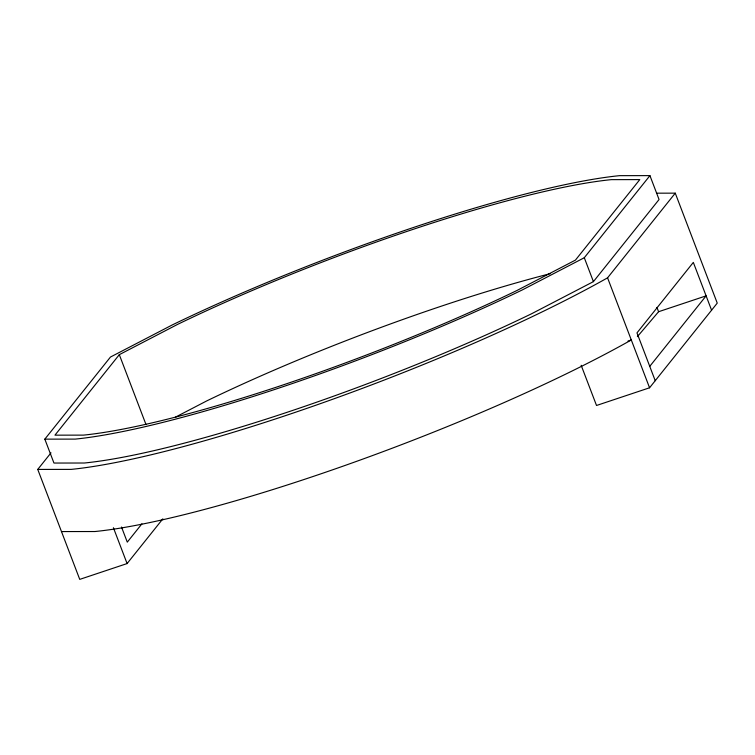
<?xml version="1.0" encoding="UTF-8"?>
<svg xmlns="http://www.w3.org/2000/svg" width="755" height="755" viewBox="0 0 755 755"><rect width="100%" height="100%" fill="white"/><g stroke="black" fill="none" stroke-linecap="round" stroke-linejoin="round"><path stroke-width="1.13" d="M44.828 439.146L110.466 357.039L172.366 324.886A345.771 52.897 -20.9 0 1 619.534 175.66L649.932 175.622L659.058 199.528L593.421 281.634L531.52 313.787A345.771 52.897 -20.9 0 1 84.352 463.013L53.954 463.051L44.828 439.146L75.217 439.108A345.771 52.897 -20.9 0 0 522.394 289.882L584.294 257.729L649.932 175.622M119.309 354.661L54.955 435.163L83.446 435.125A335.324 51.302 -20.9 0 0 517.099 290.411L575.442 260.107L639.796 179.605L611.314 179.643A335.324 51.302 -20.9 0 0 177.651 324.357L119.309 354.661L146.017 424.603M162.844 518.845L127.095 563.57L79.737 579.378L37.75 469.421L50.991 452.849M141.921 523.828L127.284 542.137L121.508 527.028M37.75 469.421L71.197 469.384A362.485 55.455 -20.9 0 0 607.567 277.831L675.263 193.157L717.25 303.114L649.564 387.787L596.516 405.482L581.161 365.288M649.753 366.354L706.104 295.866L658.587 311.721L637.371 336.664M175.604 417.081L206.861 400.848A335.324 51.302 -20.9 0 1 550.272 273.669M627.99 341.081L631.303 339.976A362.485 55.455 -20.9 0 1 94.922 531.529L61.485 531.567M656.812 193.176L675.263 193.157M711.587 310.201L693.326 262.4L636.975 332.889L655.227 380.699M656.935 307.398L658.587 311.721M607.567 277.831L649.564 387.787M584.294 257.729L593.421 281.634M113.401 527.717L127.095 563.57"/></g></svg>
